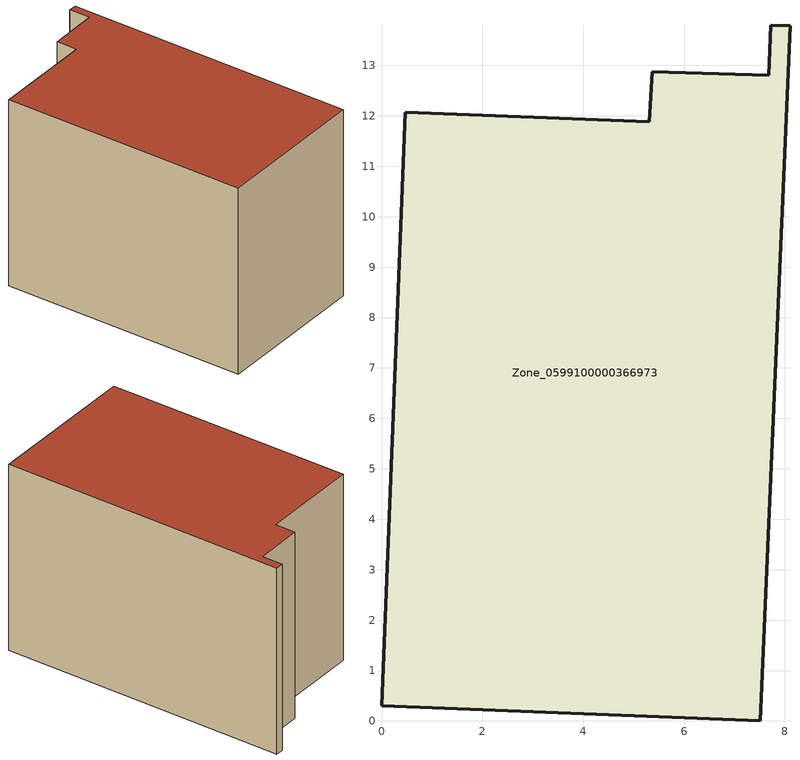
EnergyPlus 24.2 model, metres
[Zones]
Zone_0599100000366973
 floor ground (C_G): 7.51,0 0,0.3 0.47,12.07 5.31,11.88 5.37,12.88 7.68,12.8 7.72,13.8 8.1,13.78 z0
 wall outside (C_F): 7.72,13.8 7.68,12.8 5.37,12.88 5.31,11.88 0.47,12.07 0,0.3 7.51,0 8.1,13.78 7.72,13.8 z0:9.19
 roof outside (C_R): 5.31,11.88 0.47,12.07 0,0.3 7.51,0 8.1,13.78 7.72,13.8 7.68,12.8 5.37,12.88 z9.19
[BUILDING]
Pand.0599100000366973: North Axis=0; Terrain=City; Loads Convergence Tolerance Value=0.04; Temperature Convergence Tolerance Value=0.4; Solar Distribution=FullExterior; Maximum Number of Warmup Days=25; Minimum Number of Warmup Days=1
[Site:Location]
Rotterdam.The.Hague.AP_ZH_NLD Design_Conditions: Latitude=51.96; Longitude=4.45; Time Zone=1; Elevation=-4.5
[SITE:GROUNDTEMPERATURE:BUILDINGSURFACE]
18, 18, 18, 18, 18, 18, 18, 18, 18, 18, 18, 18
[MATERIAL] Thermal Absorptance=0.9; Solar Absorptance=0.7; Visible Absorptance=0.7
Name | Roughness | Thickness | Conductivity | Density | Specific Heat
G.TI.1992-2005 | MediumSmooth | 0.15 | 0.06 | 540 | 1210
F.TI.1992-2005 | Rough | 0.3 | 0.12 | 1920 | 840
R.TI.1992-2005 | MediumRough | 0.2 | 0.08 | 1500 | 1000
[CONSTRUCTION]
C_G: G.TI.1992-2005
C_F: F.TI.1992-2005
C_R: R.TI.1992-2005
[ZONE]
Zone_0599100000366973: Type=1; Multiplier=1; Ceiling Height=Autocalculate; Volume=Autocalculate; Floor Area=autocalculate; Part of Total Floor Area=Yes
[ZONEINFILTRATION:DESIGNFLOWRATE]
Infil_Zone_0599100000366973: Zone or ZoneList or Space or SpaceList=Zone_0599100000366973; Schedule=AlwaysOn; Design Flow Rate Calculation Method=Flow/Area; Flow Rate per Floor Area=0.0015; Constant Term Coefficient=1; Temperature Term Coefficient=0; Velocity Term Coefficient=0; Velocity Squared Term Coefficient=0
[HVACTEMPLATE:ZONE:IDEALLOADSAIRSYSTEM]
Zone_0599100000366973: Maximum Heating Supply Air Temperature=50; Minimum Cooling Supply Air Temperature=13; Maximum Heating Supply Air Humidity Ratio=0.0156; Minimum Cooling Supply Air Humidity Ratio=0.0077; Heating Limit=NoLimit; Cooling Limit=NoLimit; Dehumidification Control Type=ConstantSensibleHeatRatio; Cooling Sensible Heat Ratio=0.7; Dehumidification Setpoint=60; Humidification Control Type=None; Humidification Setpoint=30; Outdoor Air Method=None; Outdoor Air Flow Rate per Person=0.00944; Outdoor Air Flow Rate per Zone Floor Area=0; Outdoor Air Flow Rate per Zone=0; Demand Controlled Ventilation Type=None; Outdoor Air Economizer Type=NoEconomizer; Heat Recovery Type=None; Sensible Heat Recovery Effectiveness=0.7; Latent Heat Recovery Effectiveness=0.65
[ZONECONTROL:THERMOSTAT]
ThermostatControl_Zone_0599100000366973: Zone or ZoneList=Zone_0599100000366973; Control Type Schedule=DualSetpointControlType; Control 1=Thermostat_Zone_0599100000366973; Temperature Difference Between Cutout And Setpoint=0
[THERMOSTATSETPOINT:DUALSETPOINT]
Thermostat_Zone_0599100000366973: Heating Setpoint Temperature Schedule=HeatingSetpoint_Zone_0599100000366973; Cooling Setpoint Temperature Schedule=CoolingSetpoint_Zone_0599100000366973
[SCHEDULE:COMPACT]
HeatingSetpoint_Zone_0599100000366973: Through: 12/31, For: AllDays, Until: 24:00, 21
CoolingSetpoint_Zone_0599100000366973: Through: 12/31, For: AllDays, Until: 24:00, 24
DualSetpointControlType: Through: 12/31, For: AllDays, Until: 24:00, 4
AlwaysOn: Through: 12/31, For: AllDays, Until: 24:00, 1
